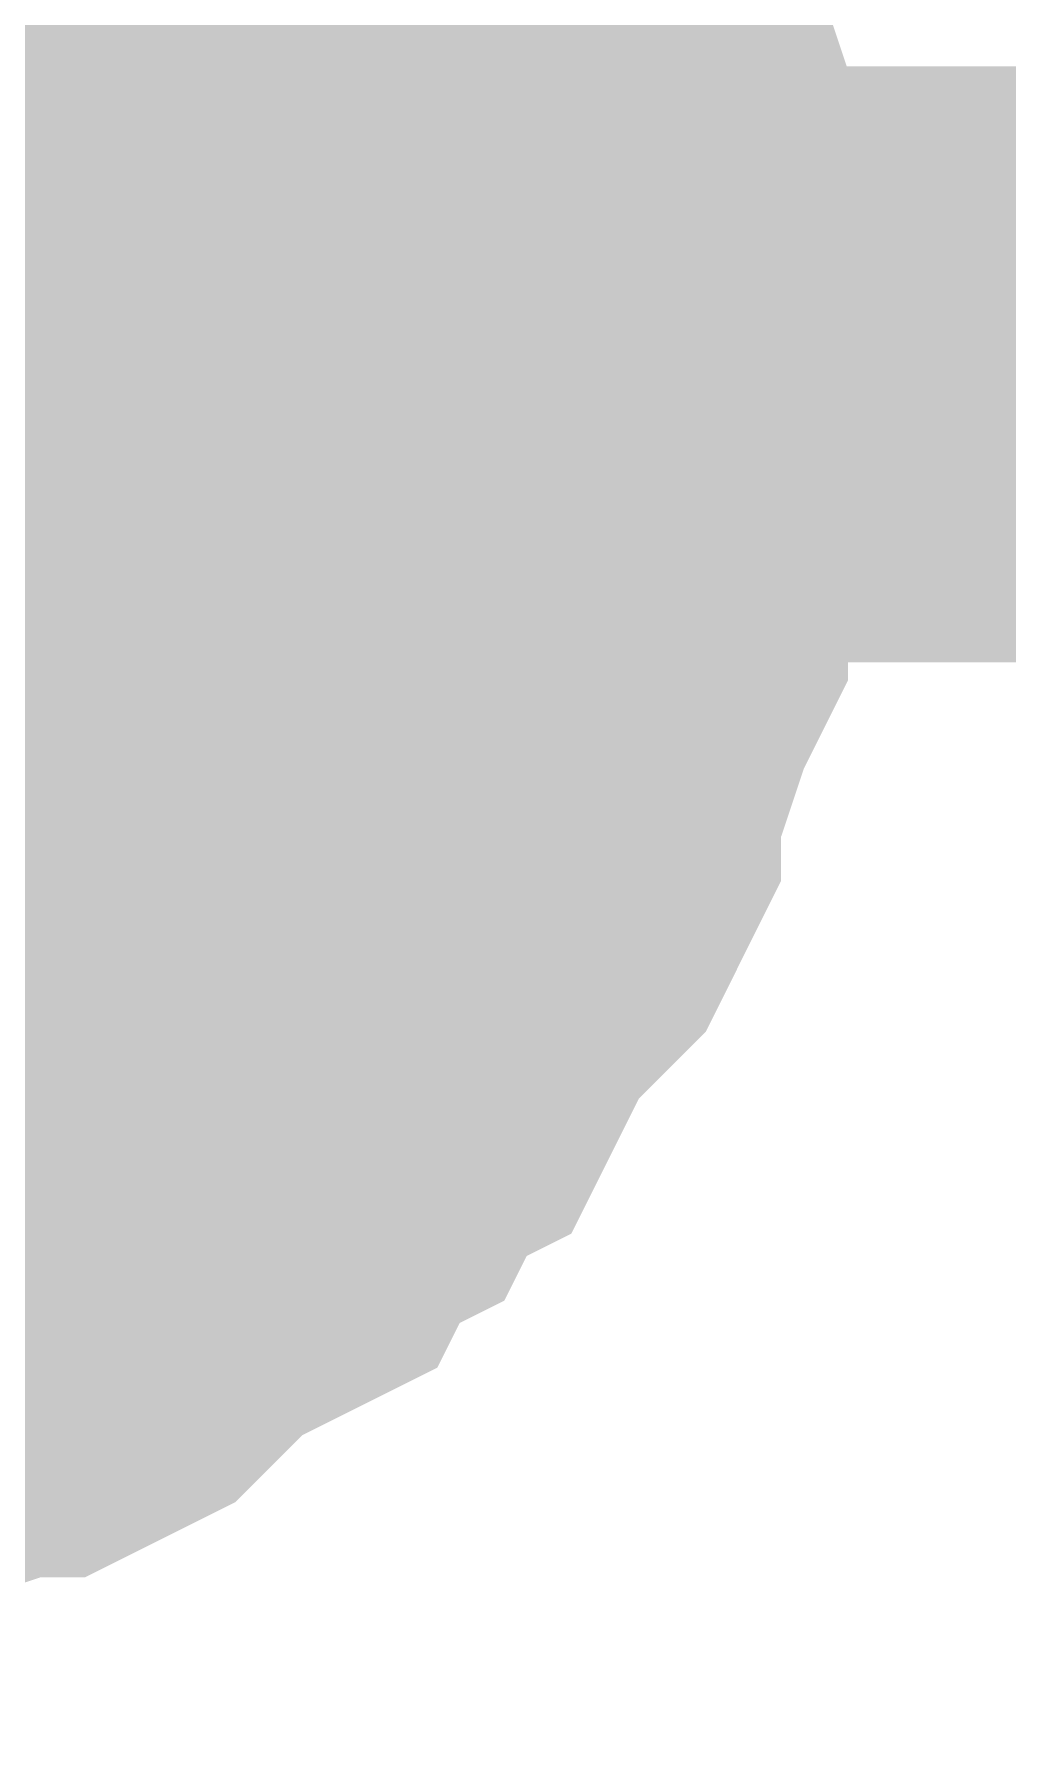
# Model space of a CAD drawing. Header units: inches. Extents: x 0 to 22.3, y 0 to 15.7.
# Drawn here: x 1.10946 to 1.12874, y 9.9724 to 10.00601 of the extents above; entities that cross this region are included whole.
import ezdxf

# ---------------------------------------------------------------- set-up
doc = ezdxf.new("R2010")
doc.units = ezdxf.units.IN
doc.header["$MEASUREMENT"] = 0
doc.layers.add('Sheet', color=255, linetype='Continuous')

msp = doc.modelspace()

# ---------------------------------------------------------------- linework, layer by layer
at = {"layer": 'Sheet'}
msp.add_lwpolyline([(1.09, 10, 0.02, 0.02, 1), (1.11, 10, 0.02, 0.02, 1)], format="xyseb", close=True, dxfattribs=at)
for points in [[(1.115707, 10.012286, 0.0118, 0.0118, 0), (1.116149, 10.011402, 0.0118, 0.0118, 0), (1.116591, 10.01096, 0.0118, 0.0118, 0), (1.117475, 10.010076, 0.0118, 0.0118, 0), (1.117917, 10.009192, 0.0118, 0.0118, 0), (1.118359, 10.008308, 0.0118, 0.0118, 0), (1.118359, 10.007424, 0.0118, 0.0118, 0), (1.118802, 10.00654, 0.0118, 0.0118, 0), (1.119244, 10.005656, 0.0118, 0.0118, 0), (1.119686, 10.00433, 0.0118, 0.0118, 0), (1.119686, 10.003446, 0.0118, 0.0118, 0), (1.119686, 10.002562, 0.0118, 0.0118, 0), (1.120128, 10.001678, 0.0118, 0.0118, 0), (1.120128, 10.000352, 0.0118, 0.0118, 0), (1.120128, 9.999468, 0.0118, 0.0118, 0)], [(1.115707, 10.012286, 0.0118, 0.0118, 0), (1.116149, 10.011402, 0.0118, 0.0118, 0), (1.116591, 10.01096, 0.0118, 0.0118, 0), (1.117475, 10.010076, 0.0118, 0.0118, 0), (1.117917, 10.009192, 0.0118, 0.0118, 0), (1.118359, 10.008308, 0.0118, 0.0118, 0), (1.118359, 10.007424, 0.0118, 0.0118, 0), (1.118802, 10.00654, 0.0118, 0.0118, 0), (1.119244, 10.005656, 0.0118, 0.0118, 0), (1.119686, 10.00433, 0.0118, 0.0118, 0), (1.119686, 10.003446, 0.0118, 0.0118, 0), (1.119686, 10.002562, 0.0118, 0.0118, 0), (1.120128, 10.001678, 0.0118, 0.0118, 0), (1.120128, 10.000352, 0.0118, 0.0118, 0), (1.120128, 9.999468, 0.0118, 0.0118, 0)], [(1.115707, 10.012286, 0.0118, 0.0118, 0), (1.116149, 10.011402, 0.0118, 0.0118, 0), (1.116591, 10.01096, 0.0118, 0.0118, 0), (1.117475, 10.010076, 0.0118, 0.0118, 0), (1.117917, 10.009192, 0.0118, 0.0118, 0), (1.118359, 10.008308, 0.0118, 0.0118, 0), (1.118359, 10.007424, 0.0118, 0.0118, 0), (1.118802, 10.00654, 0.0118, 0.0118, 0), (1.119244, 10.005656, 0.0118, 0.0118, 0), (1.119686, 10.00433, 0.0118, 0.0118, 0), (1.119686, 10.003446, 0.0118, 0.0118, 0), (1.119686, 10.002562, 0.0118, 0.0118, 0), (1.120128, 10.001678, 0.0118, 0.0118, 0), (1.120128, 10.000352, 0.0118, 0.0118, 0), (1.120128, 9.999468, 0.0118, 0.0118, 0)], [(1.115707, 10.012286, 0.0118, 0.0118, 0), (1.116149, 10.011402, 0.0118, 0.0118, 0), (1.116591, 10.01096, 0.0118, 0.0118, 0), (1.117475, 10.010076, 0.0118, 0.0118, 0), (1.117917, 10.009192, 0.0118, 0.0118, 0), (1.118359, 10.008308, 0.0118, 0.0118, 0), (1.118359, 10.007424, 0.0118, 0.0118, 0), (1.118802, 10.00654, 0.0118, 0.0118, 0), (1.119244, 10.005656, 0.0118, 0.0118, 0), (1.119686, 10.00433, 0.0118, 0.0118, 0), (1.119686, 10.003446, 0.0118, 0.0118, 0), (1.119686, 10.002562, 0.0118, 0.0118, 0), (1.120128, 10.001678, 0.0118, 0.0118, 0), (1.120128, 10.000352, 0.0118, 0.0118, 0), (1.120128, 9.999468, 0.0118, 0.0118, 0)], [(1.115707, 10.012286, 0.0118, 0.0118, 0), (1.116149, 10.011402, 0.0118, 0.0118, 0), (1.116591, 10.01096, 0.0118, 0.0118, 0), (1.117475, 10.010076, 0.0118, 0.0118, 0), (1.117917, 10.009192, 0.0118, 0.0118, 0), (1.118359, 10.008308, 0.0118, 0.0118, 0), (1.118359, 10.007424, 0.0118, 0.0118, 0), (1.118802, 10.00654, 0.0118, 0.0118, 0), (1.119244, 10.005656, 0.0118, 0.0118, 0), (1.119686, 10.00433, 0.0118, 0.0118, 0), (1.119686, 10.003446, 0.0118, 0.0118, 0), (1.119686, 10.002562, 0.0118, 0.0118, 0), (1.120128, 10.001678, 0.0118, 0.0118, 0), (1.120128, 10.000352, 0.0118, 0.0118, 0), (1.120128, 9.999468, 0.0118, 0.0118, 0)], [(1.115707, 10.012286, 0.0118, 0.0118, 0), (1.116149, 10.011402, 0.0118, 0.0118, 0), (1.116591, 10.01096, 0.0118, 0.0118, 0), (1.117475, 10.010076, 0.0118, 0.0118, 0), (1.117917, 10.009192, 0.0118, 0.0118, 0), (1.118359, 10.008308, 0.0118, 0.0118, 0), (1.118359, 10.007424, 0.0118, 0.0118, 0), (1.118802, 10.00654, 0.0118, 0.0118, 0), (1.119244, 10.005656, 0.0118, 0.0118, 0), (1.119686, 10.00433, 0.0118, 0.0118, 0), (1.119686, 10.003446, 0.0118, 0.0118, 0), (1.119686, 10.002562, 0.0118, 0.0118, 0), (1.120128, 10.001678, 0.0118, 0.0118, 0), (1.120128, 10.000352, 0.0118, 0.0118, 0), (1.120128, 9.999468, 0.0118, 0.0118, 0)], [(1.115707, 10.012286, 0.0118, 0.0118, 0), (1.116149, 10.011402, 0.0118, 0.0118, 0), (1.116591, 10.01096, 0.0118, 0.0118, 0), (1.117475, 10.010076, 0.0118, 0.0118, 0), (1.117917, 10.009192, 0.0118, 0.0118, 0), (1.118359, 10.008308, 0.0118, 0.0118, 0), (1.118359, 10.007424, 0.0118, 0.0118, 0), (1.118802, 10.00654, 0.0118, 0.0118, 0), (1.119244, 10.005656, 0.0118, 0.0118, 0), (1.119686, 10.00433, 0.0118, 0.0118, 0), (1.119686, 10.003446, 0.0118, 0.0118, 0), (1.119686, 10.002562, 0.0118, 0.0118, 0), (1.120128, 10.001678, 0.0118, 0.0118, 0), (1.120128, 10.000352, 0.0118, 0.0118, 0), (1.120128, 9.999468, 0.0118, 0.0118, 0)], [(1.118359, 10.008308, 0.0039, 0.0039, 0), (1.118359, 10.007424, 0.0039, 0.0039, 0), (1.118802, 10.00654, 0.0039, 0.0039, 0), (1.119244, 10.005656, 0.0039, 0.0039, 0), (1.119686, 10.00433, 0.0039, 0.0039, 0), (1.119686, 10.003446, 0.0039, 0.0039, 0), (1.119686, 10.002562, 0.0039, 0.0039, 0), (1.120128, 10.001678, 0.0039, 0.0039, 0), (1.120128, 10.000352, 0.0039, 0.0039, 0), (1.120128, 9.999468, 0.0039, 0.0039, 0)], [(1.118359, 10.008308, 0.0039, 0.0039, 0), (1.118359, 10.007424, 0.0039, 0.0039, 0), (1.118802, 10.00654, 0.0039, 0.0039, 0), (1.119244, 10.005656, 0.0039, 0.0039, 0), (1.119686, 10.00433, 0.0039, 0.0039, 0), (1.119686, 10.003446, 0.0039, 0.0039, 0), (1.119686, 10.002562, 0.0039, 0.0039, 0), (1.120128, 10.001678, 0.0039, 0.0039, 0), (1.120128, 10.000352, 0.0039, 0.0039, 0), (1.120128, 9.999468, 0.0039, 0.0039, 0)], [(1.118359, 10.008308, 0.0039, 0.0039, 0), (1.118359, 10.007424, 0.0039, 0.0039, 0), (1.118802, 10.00654, 0.0039, 0.0039, 0), (1.119244, 10.005656, 0.0039, 0.0039, 0), (1.119686, 10.00433, 0.0039, 0.0039, 0), (1.119686, 10.003446, 0.0039, 0.0039, 0), (1.119686, 10.002562, 0.0039, 0.0039, 0), (1.120128, 10.001678, 0.0039, 0.0039, 0), (1.120128, 10.000352, 0.0039, 0.0039, 0), (1.120128, 9.999468, 0.0039, 0.0039, 0)], [(1.118359, 10.008308, 0.0039, 0.0039, 0), (1.118359, 10.007424, 0.0039, 0.0039, 0), (1.118802, 10.00654, 0.0039, 0.0039, 0), (1.119244, 10.005656, 0.0039, 0.0039, 0), (1.119686, 10.00433, 0.0039, 0.0039, 0), (1.119686, 10.003446, 0.0039, 0.0039, 0), (1.119686, 10.002562, 0.0039, 0.0039, 0), (1.120128, 10.001678, 0.0039, 0.0039, 0), (1.120128, 10.000352, 0.0039, 0.0039, 0), (1.120128, 9.999468, 0.0039, 0.0039, 0)], [(1.118359, 10.008308, 0.0039, 0.0039, 0), (1.118359, 10.007424, 0.0039, 0.0039, 0), (1.118802, 10.00654, 0.0039, 0.0039, 0), (1.119244, 10.005656, 0.0039, 0.0039, 0), (1.119686, 10.00433, 0.0039, 0.0039, 0), (1.119686, 10.003446, 0.0039, 0.0039, 0), (1.119686, 10.002562, 0.0039, 0.0039, 0), (1.120128, 10.001678, 0.0039, 0.0039, 0), (1.120128, 10.000352, 0.0039, 0.0039, 0), (1.120128, 9.999468, 0.0039, 0.0039, 0)], [(1.118359, 10.008308, 0.0039, 0.0039, 0), (1.118359, 10.007424, 0.0039, 0.0039, 0), (1.118802, 10.00654, 0.0039, 0.0039, 0), (1.119244, 10.005656, 0.0039, 0.0039, 0), (1.119686, 10.00433, 0.0039, 0.0039, 0), (1.119686, 10.003446, 0.0039, 0.0039, 0), (1.119686, 10.002562, 0.0039, 0.0039, 0), (1.120128, 10.001678, 0.0039, 0.0039, 0), (1.120128, 10.000352, 0.0039, 0.0039, 0), (1.120128, 9.999468, 0.0039, 0.0039, 0)], [(1.118359, 10.008308, 0.0039, 0.0039, 0), (1.118359, 10.007424, 0.0039, 0.0039, 0), (1.118802, 10.00654, 0.0039, 0.0039, 0), (1.119244, 10.005656, 0.0039, 0.0039, 0), (1.119686, 10.00433, 0.0039, 0.0039, 0), (1.119686, 10.003446, 0.0039, 0.0039, 0), (1.119686, 10.002562, 0.0039, 0.0039, 0), (1.120128, 10.001678, 0.0039, 0.0039, 0), (1.120128, 10.000352, 0.0039, 0.0039, 0), (1.120128, 9.999468, 0.0039, 0.0039, 0)], [(8.200272, 9.56984, 0.0118, 0.0118, 0), (8.200272, 9.499561, 0.0118, 0.0118, 0), (7.200379, 9.499561, 0.0118, 0.0118, 0), (6.200044, 9.499561, 0.0118, 0.0118, 0), (5.200151, 9.499561, 0.0118, 0.0118, 0), (4.200258, 9.499561, 0.0118, 0.0118, 0), (3.200365, 9.499561, 0.0118, 0.0118, 0), (2.20003, 9.499561, 0.0118, 0.0118, 0), (1.400381, 9.499561, 0.0118, 0.0118, 0), (1.400381, 9.999468, 0.0118, 0.0118, 0), (1.100236, 9.999468, 0.0118, 0.0118, 0)], [(1.120128, 9.999468, 0.0118, 0.0118, 0), (1.120128, 9.998584, 0.0118, 0.0118, 0), (1.120128, 9.997258, 0.0118, 0.0118, 0), (1.119686, 9.996374, 0.0118, 0.0118, 0), (1.119686, 9.99549, 0.0118, 0.0118, 0), (1.119686, 9.994606, 0.0118, 0.0118, 0), (1.119244, 9.993722, 0.0118, 0.0118, 0), (1.118802, 9.992396, 0.0118, 0.0118, 0), (1.118359, 9.991512, 0.0118, 0.0118, 0), (1.118359, 9.990628, 0.0118, 0.0118, 0), (1.117917, 9.989744, 0.0118, 0.0118, 0), (1.117475, 9.989302, 0.0118, 0.0118, 0), (1.116591, 9.988418, 0.0118, 0.0118, 0), (1.116149, 9.987534, 0.0118, 0.0118, 0), (1.115707, 9.98665, 0.0118, 0.0118, 0), (1.114823, 9.986208, 0.0118, 0.0118, 0), (1.114381, 9.985324, 0.0118, 0.0118, 0), (1.113497, 9.984882, 0.0118, 0.0118, 0), (1.113055, 9.983998, 0.0118, 0.0118, 0), (1.112171, 9.983556, 0.0118, 0.0118, 0), (1.111287, 9.983114, 0.0118, 0.0118, 0), (1.110403, 9.98223, 0.0118, 0.0118, 0), (1.109961, 9.981788, 0.0118, 0.0118, 0), (1.109077, 9.981346, 0.0118, 0.0118, 0), (1.108193, 9.981346, 0.0118, 0.0118, 0), (1.107309, 9.980904, 0.0118, 0.0118, 0), (1.105982, 9.980462, 0.0118, 0.0118, 0), (1.105098, 9.98002, 0.0118, 0.0118, 0), (1.104214, 9.98002, 0.0118, 0.0118, 0), (1.10333, 9.98002, 0.0118, 0.0118, 0)], [(1.120128, 9.999468, 0.0118, 0.0118, 0), (1.120128, 9.998584, 0.0118, 0.0118, 0), (1.120128, 9.997258, 0.0118, 0.0118, 0), (1.119686, 9.996374, 0.0118, 0.0118, 0), (1.119686, 9.99549, 0.0118, 0.0118, 0), (1.119686, 9.994606, 0.0118, 0.0118, 0), (1.119244, 9.993722, 0.0118, 0.0118, 0), (1.118802, 9.992396, 0.0118, 0.0118, 0), (1.118359, 9.991512, 0.0118, 0.0118, 0), (1.118359, 9.990628, 0.0118, 0.0118, 0), (1.117917, 9.989744, 0.0118, 0.0118, 0), (1.117475, 9.989302, 0.0118, 0.0118, 0), (1.116591, 9.988418, 0.0118, 0.0118, 0), (1.116149, 9.987534, 0.0118, 0.0118, 0), (1.115707, 9.98665, 0.0118, 0.0118, 0), (1.114823, 9.986208, 0.0118, 0.0118, 0), (1.114381, 9.985324, 0.0118, 0.0118, 0), (1.113497, 9.984882, 0.0118, 0.0118, 0), (1.113055, 9.983998, 0.0118, 0.0118, 0), (1.112171, 9.983556, 0.0118, 0.0118, 0), (1.111287, 9.983114, 0.0118, 0.0118, 0), (1.110403, 9.98223, 0.0118, 0.0118, 0), (1.109961, 9.981788, 0.0118, 0.0118, 0), (1.109077, 9.981346, 0.0118, 0.0118, 0), (1.108193, 9.981346, 0.0118, 0.0118, 0), (1.107309, 9.980904, 0.0118, 0.0118, 0), (1.105982, 9.980462, 0.0118, 0.0118, 0), (1.105098, 9.98002, 0.0118, 0.0118, 0), (1.104214, 9.98002, 0.0118, 0.0118, 0), (1.10333, 9.98002, 0.0118, 0.0118, 0)], [(1.120128, 9.999468, 0.0118, 0.0118, 0), (1.120128, 9.998584, 0.0118, 0.0118, 0), (1.120128, 9.997258, 0.0118, 0.0118, 0), (1.119686, 9.996374, 0.0118, 0.0118, 0), (1.119686, 9.99549, 0.0118, 0.0118, 0), (1.119686, 9.994606, 0.0118, 0.0118, 0), (1.119244, 9.993722, 0.0118, 0.0118, 0), (1.118802, 9.992396, 0.0118, 0.0118, 0), (1.118359, 9.991512, 0.0118, 0.0118, 0), (1.118359, 9.990628, 0.0118, 0.0118, 0), (1.117917, 9.989744, 0.0118, 0.0118, 0), (1.117475, 9.989302, 0.0118, 0.0118, 0), (1.116591, 9.988418, 0.0118, 0.0118, 0), (1.116149, 9.987534, 0.0118, 0.0118, 0), (1.115707, 9.98665, 0.0118, 0.0118, 0), (1.114823, 9.986208, 0.0118, 0.0118, 0), (1.114381, 9.985324, 0.0118, 0.0118, 0), (1.113497, 9.984882, 0.0118, 0.0118, 0), (1.113055, 9.983998, 0.0118, 0.0118, 0), (1.112171, 9.983556, 0.0118, 0.0118, 0), (1.111287, 9.983114, 0.0118, 0.0118, 0), (1.110403, 9.98223, 0.0118, 0.0118, 0), (1.109961, 9.981788, 0.0118, 0.0118, 0), (1.109077, 9.981346, 0.0118, 0.0118, 0), (1.108193, 9.981346, 0.0118, 0.0118, 0), (1.107309, 9.980904, 0.0118, 0.0118, 0), (1.105982, 9.980462, 0.0118, 0.0118, 0), (1.105098, 9.98002, 0.0118, 0.0118, 0), (1.104214, 9.98002, 0.0118, 0.0118, 0), (1.10333, 9.98002, 0.0118, 0.0118, 0)], [(1.120128, 9.999468, 0.0118, 0.0118, 0), (1.120128, 9.998584, 0.0118, 0.0118, 0), (1.120128, 9.997258, 0.0118, 0.0118, 0), (1.119686, 9.996374, 0.0118, 0.0118, 0), (1.119686, 9.99549, 0.0118, 0.0118, 0), (1.119686, 9.994606, 0.0118, 0.0118, 0), (1.119244, 9.993722, 0.0118, 0.0118, 0), (1.118802, 9.992396, 0.0118, 0.0118, 0), (1.118359, 9.991512, 0.0118, 0.0118, 0), (1.118359, 9.990628, 0.0118, 0.0118, 0), (1.117917, 9.989744, 0.0118, 0.0118, 0), (1.117475, 9.989302, 0.0118, 0.0118, 0), (1.116591, 9.988418, 0.0118, 0.0118, 0), (1.116149, 9.987534, 0.0118, 0.0118, 0), (1.115707, 9.98665, 0.0118, 0.0118, 0), (1.114823, 9.986208, 0.0118, 0.0118, 0), (1.114381, 9.985324, 0.0118, 0.0118, 0), (1.113497, 9.984882, 0.0118, 0.0118, 0), (1.113055, 9.983998, 0.0118, 0.0118, 0), (1.112171, 9.983556, 0.0118, 0.0118, 0), (1.111287, 9.983114, 0.0118, 0.0118, 0), (1.110403, 9.98223, 0.0118, 0.0118, 0), (1.109961, 9.981788, 0.0118, 0.0118, 0), (1.109077, 9.981346, 0.0118, 0.0118, 0), (1.108193, 9.981346, 0.0118, 0.0118, 0), (1.107309, 9.980904, 0.0118, 0.0118, 0), (1.105982, 9.980462, 0.0118, 0.0118, 0), (1.105098, 9.98002, 0.0118, 0.0118, 0), (1.104214, 9.98002, 0.0118, 0.0118, 0), (1.10333, 9.98002, 0.0118, 0.0118, 0)], [(1.120128, 9.999468, 0.0118, 0.0118, 0), (1.120128, 9.998584, 0.0118, 0.0118, 0), (1.120128, 9.997258, 0.0118, 0.0118, 0), (1.119686, 9.996374, 0.0118, 0.0118, 0), (1.119686, 9.99549, 0.0118, 0.0118, 0), (1.119686, 9.994606, 0.0118, 0.0118, 0), (1.119244, 9.993722, 0.0118, 0.0118, 0), (1.118802, 9.992396, 0.0118, 0.0118, 0), (1.118359, 9.991512, 0.0118, 0.0118, 0), (1.118359, 9.990628, 0.0118, 0.0118, 0), (1.117917, 9.989744, 0.0118, 0.0118, 0), (1.117475, 9.989302, 0.0118, 0.0118, 0), (1.116591, 9.988418, 0.0118, 0.0118, 0), (1.116149, 9.987534, 0.0118, 0.0118, 0), (1.115707, 9.98665, 0.0118, 0.0118, 0), (1.114823, 9.986208, 0.0118, 0.0118, 0), (1.114381, 9.985324, 0.0118, 0.0118, 0), (1.113497, 9.984882, 0.0118, 0.0118, 0), (1.113055, 9.983998, 0.0118, 0.0118, 0), (1.112171, 9.983556, 0.0118, 0.0118, 0), (1.111287, 9.983114, 0.0118, 0.0118, 0), (1.110403, 9.98223, 0.0118, 0.0118, 0), (1.109961, 9.981788, 0.0118, 0.0118, 0), (1.109077, 9.981346, 0.0118, 0.0118, 0), (1.108193, 9.981346, 0.0118, 0.0118, 0), (1.107309, 9.980904, 0.0118, 0.0118, 0), (1.105982, 9.980462, 0.0118, 0.0118, 0), (1.105098, 9.98002, 0.0118, 0.0118, 0), (1.104214, 9.98002, 0.0118, 0.0118, 0), (1.10333, 9.98002, 0.0118, 0.0118, 0)], [(1.120128, 9.999468, 0.0118, 0.0118, 0), (1.120128, 9.998584, 0.0118, 0.0118, 0), (1.120128, 9.997258, 0.0118, 0.0118, 0), (1.119686, 9.996374, 0.0118, 0.0118, 0), (1.119686, 9.99549, 0.0118, 0.0118, 0), (1.119686, 9.994606, 0.0118, 0.0118, 0), (1.119244, 9.993722, 0.0118, 0.0118, 0), (1.118802, 9.992396, 0.0118, 0.0118, 0), (1.118359, 9.991512, 0.0118, 0.0118, 0), (1.118359, 9.990628, 0.0118, 0.0118, 0), (1.117917, 9.989744, 0.0118, 0.0118, 0), (1.117475, 9.989302, 0.0118, 0.0118, 0), (1.116591, 9.988418, 0.0118, 0.0118, 0), (1.116149, 9.987534, 0.0118, 0.0118, 0), (1.115707, 9.98665, 0.0118, 0.0118, 0), (1.114823, 9.986208, 0.0118, 0.0118, 0), (1.114381, 9.985324, 0.0118, 0.0118, 0), (1.113497, 9.984882, 0.0118, 0.0118, 0), (1.113055, 9.983998, 0.0118, 0.0118, 0), (1.112171, 9.983556, 0.0118, 0.0118, 0), (1.111287, 9.983114, 0.0118, 0.0118, 0), (1.110403, 9.98223, 0.0118, 0.0118, 0), (1.109961, 9.981788, 0.0118, 0.0118, 0), (1.109077, 9.981346, 0.0118, 0.0118, 0), (1.108193, 9.981346, 0.0118, 0.0118, 0), (1.107309, 9.980904, 0.0118, 0.0118, 0), (1.105982, 9.980462, 0.0118, 0.0118, 0), (1.105098, 9.98002, 0.0118, 0.0118, 0), (1.104214, 9.98002, 0.0118, 0.0118, 0), (1.10333, 9.98002, 0.0118, 0.0118, 0)], [(1.120128, 9.999468, 0.0118, 0.0118, 0), (1.120128, 9.998584, 0.0118, 0.0118, 0), (1.120128, 9.997258, 0.0118, 0.0118, 0), (1.119686, 9.996374, 0.0118, 0.0118, 0), (1.119686, 9.99549, 0.0118, 0.0118, 0), (1.119686, 9.994606, 0.0118, 0.0118, 0), (1.119244, 9.993722, 0.0118, 0.0118, 0), (1.118802, 9.992396, 0.0118, 0.0118, 0), (1.118359, 9.991512, 0.0118, 0.0118, 0), (1.118359, 9.990628, 0.0118, 0.0118, 0), (1.117917, 9.989744, 0.0118, 0.0118, 0), (1.117475, 9.989302, 0.0118, 0.0118, 0), (1.116591, 9.988418, 0.0118, 0.0118, 0), (1.116149, 9.987534, 0.0118, 0.0118, 0), (1.115707, 9.98665, 0.0118, 0.0118, 0), (1.114823, 9.986208, 0.0118, 0.0118, 0), (1.114381, 9.985324, 0.0118, 0.0118, 0), (1.113497, 9.984882, 0.0118, 0.0118, 0), (1.113055, 9.983998, 0.0118, 0.0118, 0), (1.112171, 9.983556, 0.0118, 0.0118, 0), (1.111287, 9.983114, 0.0118, 0.0118, 0), (1.110403, 9.98223, 0.0118, 0.0118, 0), (1.109961, 9.981788, 0.0118, 0.0118, 0), (1.109077, 9.981346, 0.0118, 0.0118, 0), (1.108193, 9.981346, 0.0118, 0.0118, 0), (1.107309, 9.980904, 0.0118, 0.0118, 0), (1.105982, 9.980462, 0.0118, 0.0118, 0), (1.105098, 9.98002, 0.0118, 0.0118, 0), (1.104214, 9.98002, 0.0118, 0.0118, 0), (1.10333, 9.98002, 0.0118, 0.0118, 0)], [(1.120128, 9.999468, 0.0118, 0.0118, 0), (1.120128, 9.999468, 0.0118, 0.0118, 0), (1.120128, 9.999468, 0.0118, 0.0118, 0), (1.120128, 9.999468, 0.0118, 0.0118, 0), (1.120128, 9.999468, 0.0118, 0.0118, 0), (1.120128, 9.999468, 0.0118, 0.0118, 0), (1.120128, 9.999468, 0.0118, 0.0118, 0), (1.120128, 9.999468, 0.0118, 0.0118, 0), (1.120128, 9.999468, 0.0118, 0.0118, 0), (1.120128, 9.999468, 0.0118, 0.0118, 0), (1.120128, 9.999468, 0.0118, 0.0118, 0), (1.120128, 9.999468, 0.0118, 0.0118, 0), (1.120128, 9.999468, 0.0118, 0.0118, 0), (1.120128, 9.999468, 0.0118, 0.0118, 0), (1.120128, 9.999468, 0.0118, 0.0118, 0), (1.120128, 9.999468, 0.0118, 0.0118, 0), (1.120128, 9.999468, 0.0118, 0.0118, 0), (1.120128, 9.999468, 0.0118, 0.0118, 0), (1.120128, 9.999468, 0.0118, 0.0118, 0), (1.120128, 9.999468, 0.0118, 0.0118, 0), (1.120128, 9.999468, 0.0118, 0.0118, 0), (1.120128, 9.999468, 0.0118, 0.0118, 0), (1.120128, 9.999468, 0.0118, 0.0118, 0), (1.120128, 9.999468, 0.0118, 0.0118, 0), (1.120128, 9.999468, 0.0118, 0.0118, 0), (1.120128, 9.999468, 0.0118, 0.0118, 0), (1.120128, 9.999468, 0.0118, 0.0118, 0), (1.120128, 9.999468, 0.0118, 0.0118, 0), (1.120128, 9.999468, 0.0118, 0.0118, 0), (1.120128, 9.999468, 0.0118, 0.0118, 0), (1.120128, 9.999468, 0.0118, 0.0118, 0), (1.120128, 9.999468, 0.0118, 0.0118, 0), (1.120128, 9.999468, 0.0118, 0.0118, 0)], [(1.120128, 9.999468, 0.0118, 0.0118, 0), (1.120128, 9.999468, 0.0118, 0.0118, 0)], [(1.120128, 9.999468, 0.0118, 0.0118, 0), (1.120128, 9.999468, 0.0118, 0.0118, 0), (1.120128, 9.999468, 0.0118, 0.0118, 0), (1.120128, 9.999468, 0.0118, 0.0118, 0), (1.120128, 9.999468, 0.0118, 0.0118, 0), (1.120128, 9.999468, 0.0118, 0.0118, 0), (1.120128, 9.999468, 0.0118, 0.0118, 0), (1.120128, 9.999468, 0.0118, 0.0118, 0), (1.120128, 9.999468, 0.0118, 0.0118, 0), (1.120128, 9.999468, 0.0118, 0.0118, 0), (1.120128, 9.999468, 0.0118, 0.0118, 0), (1.120128, 9.999468, 0.0118, 0.0118, 0), (1.120128, 9.999468, 0.0118, 0.0118, 0), (1.120128, 9.999468, 0.0118, 0.0118, 0), (1.120128, 9.999468, 0.0118, 0.0118, 0), (1.120128, 9.999468, 0.0118, 0.0118, 0), (1.120128, 9.999468, 0.0118, 0.0118, 0), (1.120128, 9.999468, 0.0118, 0.0118, 0), (1.120128, 9.999468, 0.0118, 0.0118, 0), (1.120128, 9.999468, 0.0118, 0.0118, 0), (1.120128, 9.999468, 0.0118, 0.0118, 0), (1.120128, 9.999468, 0.0118, 0.0118, 0), (1.120128, 9.999468, 0.0118, 0.0118, 0), (1.120128, 9.999468, 0.0118, 0.0118, 0), (1.120128, 9.999468, 0.0118, 0.0118, 0), (1.120128, 9.999468, 0.0118, 0.0118, 0), (1.120128, 9.999468, 0.0118, 0.0118, 0), (1.120128, 9.999468, 0.0118, 0.0118, 0), (1.120128, 9.999468, 0.0118, 0.0118, 0), (1.120128, 9.999468, 0.0118, 0.0118, 0), (1.120128, 9.999468, 0.0118, 0.0118, 0), (1.120128, 9.999468, 0.0118, 0.0118, 0), (1.120128, 9.999468, 0.0118, 0.0118, 0)], [(1.120128, 9.999468, 0.0118, 0.0118, 0), (1.120128, 9.999468, 0.0118, 0.0118, 0)], [(1.120128, 9.999468, 0.0118, 0.0118, 0), (1.120128, 9.999468, 0.0118, 0.0118, 0), (1.120128, 9.999468, 0.0118, 0.0118, 0), (1.120128, 9.999468, 0.0118, 0.0118, 0), (1.120128, 9.999468, 0.0118, 0.0118, 0), (1.120128, 9.999468, 0.0118, 0.0118, 0), (1.120128, 9.999468, 0.0118, 0.0118, 0), (1.120128, 9.999468, 0.0118, 0.0118, 0), (1.120128, 9.999468, 0.0118, 0.0118, 0), (1.120128, 9.999468, 0.0118, 0.0118, 0), (1.120128, 9.999468, 0.0118, 0.0118, 0), (1.120128, 9.999468, 0.0118, 0.0118, 0), (1.120128, 9.999468, 0.0118, 0.0118, 0), (1.120128, 9.999468, 0.0118, 0.0118, 0), (1.120128, 9.999468, 0.0118, 0.0118, 0), (1.120128, 9.999468, 0.0118, 0.0118, 0), (1.120128, 9.999468, 0.0118, 0.0118, 0), (1.120128, 9.999468, 0.0118, 0.0118, 0), (1.120128, 9.999468, 0.0118, 0.0118, 0), (1.120128, 9.999468, 0.0118, 0.0118, 0), (1.120128, 9.999468, 0.0118, 0.0118, 0), (1.120128, 9.999468, 0.0118, 0.0118, 0), (1.120128, 9.999468, 0.0118, 0.0118, 0), (1.120128, 9.999468, 0.0118, 0.0118, 0), (1.120128, 9.999468, 0.0118, 0.0118, 0), (1.120128, 9.999468, 0.0118, 0.0118, 0), (1.120128, 9.999468, 0.0118, 0.0118, 0), (1.120128, 9.999468, 0.0118, 0.0118, 0), (1.120128, 9.999468, 0.0118, 0.0118, 0), (1.120128, 9.999468, 0.0118, 0.0118, 0), (1.120128, 9.999468, 0.0118, 0.0118, 0), (1.120128, 9.999468, 0.0118, 0.0118, 0), (1.120128, 9.999468, 0.0118, 0.0118, 0)], [(1.120128, 9.999468, 0.0118, 0.0118, 0), (1.120128, 9.999468, 0.0118, 0.0118, 0)], [(1.120128, 9.999468, 0.0118, 0.0118, 0), (1.120128, 9.999468, 0.0118, 0.0118, 0), (1.120128, 9.999468, 0.0118, 0.0118, 0), (1.120128, 9.999468, 0.0118, 0.0118, 0), (1.120128, 9.999468, 0.0118, 0.0118, 0), (1.120128, 9.999468, 0.0118, 0.0118, 0), (1.120128, 9.999468, 0.0118, 0.0118, 0), (1.120128, 9.999468, 0.0118, 0.0118, 0), (1.120128, 9.999468, 0.0118, 0.0118, 0), (1.120128, 9.999468, 0.0118, 0.0118, 0), (1.120128, 9.999468, 0.0118, 0.0118, 0), (1.120128, 9.999468, 0.0118, 0.0118, 0), (1.120128, 9.999468, 0.0118, 0.0118, 0), (1.120128, 9.999468, 0.0118, 0.0118, 0), (1.120128, 9.999468, 0.0118, 0.0118, 0), (1.120128, 9.999468, 0.0118, 0.0118, 0), (1.120128, 9.999468, 0.0118, 0.0118, 0), (1.120128, 9.999468, 0.0118, 0.0118, 0), (1.120128, 9.999468, 0.0118, 0.0118, 0), (1.120128, 9.999468, 0.0118, 0.0118, 0), (1.120128, 9.999468, 0.0118, 0.0118, 0), (1.120128, 9.999468, 0.0118, 0.0118, 0), (1.120128, 9.999468, 0.0118, 0.0118, 0), (1.120128, 9.999468, 0.0118, 0.0118, 0), (1.120128, 9.999468, 0.0118, 0.0118, 0), (1.120128, 9.999468, 0.0118, 0.0118, 0), (1.120128, 9.999468, 0.0118, 0.0118, 0), (1.120128, 9.999468, 0.0118, 0.0118, 0), (1.120128, 9.999468, 0.0118, 0.0118, 0), (1.120128, 9.999468, 0.0118, 0.0118, 0), (1.120128, 9.999468, 0.0118, 0.0118, 0), (1.120128, 9.999468, 0.0118, 0.0118, 0), (1.120128, 9.999468, 0.0118, 0.0118, 0)], [(1.120128, 9.999468, 0.0118, 0.0118, 0), (1.120128, 9.999468, 0.0118, 0.0118, 0)], [(1.120128, 9.999468, 0.0118, 0.0118, 0), (1.120128, 9.999468, 0.0118, 0.0118, 0), (1.120128, 9.999468, 0.0118, 0.0118, 0), (1.120128, 9.999468, 0.0118, 0.0118, 0), (1.120128, 9.999468, 0.0118, 0.0118, 0), (1.120128, 9.999468, 0.0118, 0.0118, 0), (1.120128, 9.999468, 0.0118, 0.0118, 0), (1.120128, 9.999468, 0.0118, 0.0118, 0), (1.120128, 9.999468, 0.0118, 0.0118, 0), (1.120128, 9.999468, 0.0118, 0.0118, 0), (1.120128, 9.999468, 0.0118, 0.0118, 0), (1.120128, 9.999468, 0.0118, 0.0118, 0), (1.120128, 9.999468, 0.0118, 0.0118, 0), (1.120128, 9.999468, 0.0118, 0.0118, 0), (1.120128, 9.999468, 0.0118, 0.0118, 0), (1.120128, 9.999468, 0.0118, 0.0118, 0), (1.120128, 9.999468, 0.0118, 0.0118, 0), (1.120128, 9.999468, 0.0118, 0.0118, 0), (1.120128, 9.999468, 0.0118, 0.0118, 0), (1.120128, 9.999468, 0.0118, 0.0118, 0), (1.120128, 9.999468, 0.0118, 0.0118, 0), (1.120128, 9.999468, 0.0118, 0.0118, 0), (1.120128, 9.999468, 0.0118, 0.0118, 0), (1.120128, 9.999468, 0.0118, 0.0118, 0), (1.120128, 9.999468, 0.0118, 0.0118, 0), (1.120128, 9.999468, 0.0118, 0.0118, 0), (1.120128, 9.999468, 0.0118, 0.0118, 0), (1.120128, 9.999468, 0.0118, 0.0118, 0), (1.120128, 9.999468, 0.0118, 0.0118, 0), (1.120128, 9.999468, 0.0118, 0.0118, 0), (1.120128, 9.999468, 0.0118, 0.0118, 0), (1.120128, 9.999468, 0.0118, 0.0118, 0), (1.120128, 9.999468, 0.0118, 0.0118, 0)], [(1.120128, 9.999468, 0.0118, 0.0118, 0), (1.120128, 9.999468, 0.0118, 0.0118, 0)], [(1.120128, 9.999468, 0.0118, 0.0118, 0), (1.120128, 9.999468, 0.0118, 0.0118, 0), (1.120128, 9.999468, 0.0118, 0.0118, 0), (1.120128, 9.999468, 0.0118, 0.0118, 0), (1.120128, 9.999468, 0.0118, 0.0118, 0), (1.120128, 9.999468, 0.0118, 0.0118, 0), (1.120128, 9.999468, 0.0118, 0.0118, 0), (1.120128, 9.999468, 0.0118, 0.0118, 0), (1.120128, 9.999468, 0.0118, 0.0118, 0), (1.120128, 9.999468, 0.0118, 0.0118, 0), (1.120128, 9.999468, 0.0118, 0.0118, 0), (1.120128, 9.999468, 0.0118, 0.0118, 0), (1.120128, 9.999468, 0.0118, 0.0118, 0), (1.120128, 9.999468, 0.0118, 0.0118, 0), (1.120128, 9.999468, 0.0118, 0.0118, 0), (1.120128, 9.999468, 0.0118, 0.0118, 0), (1.120128, 9.999468, 0.0118, 0.0118, 0), (1.120128, 9.999468, 0.0118, 0.0118, 0), (1.120128, 9.999468, 0.0118, 0.0118, 0), (1.120128, 9.999468, 0.0118, 0.0118, 0), (1.120128, 9.999468, 0.0118, 0.0118, 0), (1.120128, 9.999468, 0.0118, 0.0118, 0), (1.120128, 9.999468, 0.0118, 0.0118, 0), (1.120128, 9.999468, 0.0118, 0.0118, 0), (1.120128, 9.999468, 0.0118, 0.0118, 0), (1.120128, 9.999468, 0.0118, 0.0118, 0), (1.120128, 9.999468, 0.0118, 0.0118, 0), (1.120128, 9.999468, 0.0118, 0.0118, 0), (1.120128, 9.999468, 0.0118, 0.0118, 0), (1.120128, 9.999468, 0.0118, 0.0118, 0), (1.120128, 9.999468, 0.0118, 0.0118, 0), (1.120128, 9.999468, 0.0118, 0.0118, 0), (1.120128, 9.999468, 0.0118, 0.0118, 0)], [(1.120128, 9.999468, 0.0118, 0.0118, 0), (1.120128, 9.999468, 0.0118, 0.0118, 0)], [(1.120128, 9.999468, 0.0118, 0.0118, 0), (1.120128, 9.999468, 0.0118, 0.0118, 0), (1.120128, 9.999468, 0.0118, 0.0118, 0), (1.120128, 9.999468, 0.0118, 0.0118, 0), (1.120128, 9.999468, 0.0118, 0.0118, 0), (1.120128, 9.999468, 0.0118, 0.0118, 0), (1.120128, 9.999468, 0.0118, 0.0118, 0), (1.120128, 9.999468, 0.0118, 0.0118, 0), (1.120128, 9.999468, 0.0118, 0.0118, 0), (1.120128, 9.999468, 0.0118, 0.0118, 0), (1.120128, 9.999468, 0.0118, 0.0118, 0), (1.120128, 9.999468, 0.0118, 0.0118, 0), (1.120128, 9.999468, 0.0118, 0.0118, 0), (1.120128, 9.999468, 0.0118, 0.0118, 0), (1.120128, 9.999468, 0.0118, 0.0118, 0), (1.120128, 9.999468, 0.0118, 0.0118, 0), (1.120128, 9.999468, 0.0118, 0.0118, 0), (1.120128, 9.999468, 0.0118, 0.0118, 0), (1.120128, 9.999468, 0.0118, 0.0118, 0), (1.120128, 9.999468, 0.0118, 0.0118, 0), (1.120128, 9.999468, 0.0118, 0.0118, 0), (1.120128, 9.999468, 0.0118, 0.0118, 0), (1.120128, 9.999468, 0.0118, 0.0118, 0), (1.120128, 9.999468, 0.0118, 0.0118, 0), (1.120128, 9.999468, 0.0118, 0.0118, 0), (1.120128, 9.999468, 0.0118, 0.0118, 0), (1.120128, 9.999468, 0.0118, 0.0118, 0), (1.120128, 9.999468, 0.0118, 0.0118, 0), (1.120128, 9.999468, 0.0118, 0.0118, 0), (1.120128, 9.999468, 0.0118, 0.0118, 0), (1.120128, 9.999468, 0.0118, 0.0118, 0), (1.120128, 9.999468, 0.0118, 0.0118, 0), (1.120128, 9.999468, 0.0118, 0.0118, 0)], [(1.120128, 9.999468, 0.0118, 0.0118, 0), (1.120128, 9.999468, 0.0118, 0.0118, 0)], [(1.120128, 9.999468, 0.0039, 0.0039, 0), (1.120128, 9.998584, 0.0039, 0.0039, 0), (1.120128, 9.997258, 0.0039, 0.0039, 0), (1.119686, 9.996374, 0.0039, 0.0039, 0), (1.119686, 9.99549, 0.0039, 0.0039, 0), (1.119686, 9.994606, 0.0039, 0.0039, 0), (1.119244, 9.993722, 0.0039, 0.0039, 0), (1.118802, 9.992396, 0.0039, 0.0039, 0), (1.118359, 9.991512, 0.0039, 0.0039, 0), (1.118359, 9.990628, 0.0039, 0.0039, 0), (1.117917, 9.989744, 0.0039, 0.0039, 0), (1.117475, 9.989302, 0.0039, 0.0039, 0), (1.116591, 9.988418, 0.0039, 0.0039, 0), (1.116149, 9.987534, 0.0039, 0.0039, 0), (1.115707, 9.98665, 0.0039, 0.0039, 0), (1.114823, 9.986208, 0.0039, 0.0039, 0), (1.114381, 9.985324, 0.0039, 0.0039, 0), (1.113497, 9.984882, 0.0039, 0.0039, 0), (1.113055, 9.983998, 0.0039, 0.0039, 0), (1.112171, 9.983556, 0.0039, 0.0039, 0), (1.111287, 9.983114, 0.0039, 0.0039, 0), (1.110403, 9.98223, 0.0039, 0.0039, 0), (1.109961, 9.981788, 0.0039, 0.0039, 0), (1.109077, 9.981346, 0.0039, 0.0039, 0), (1.108193, 9.981346, 0.0039, 0.0039, 0), (1.107309, 9.980904, 0.0039, 0.0039, 0)], [(1.120128, 9.999468, 0.0039, 0.0039, 0), (1.120128, 9.998584, 0.0039, 0.0039, 0), (1.120128, 9.997258, 0.0039, 0.0039, 0), (1.119686, 9.996374, 0.0039, 0.0039, 0), (1.119686, 9.99549, 0.0039, 0.0039, 0), (1.119686, 9.994606, 0.0039, 0.0039, 0), (1.119244, 9.993722, 0.0039, 0.0039, 0), (1.118802, 9.992396, 0.0039, 0.0039, 0), (1.118359, 9.991512, 0.0039, 0.0039, 0), (1.118359, 9.990628, 0.0039, 0.0039, 0), (1.117917, 9.989744, 0.0039, 0.0039, 0), (1.117475, 9.989302, 0.0039, 0.0039, 0), (1.116591, 9.988418, 0.0039, 0.0039, 0), (1.116149, 9.987534, 0.0039, 0.0039, 0), (1.115707, 9.98665, 0.0039, 0.0039, 0), (1.114823, 9.986208, 0.0039, 0.0039, 0), (1.114381, 9.985324, 0.0039, 0.0039, 0), (1.113497, 9.984882, 0.0039, 0.0039, 0), (1.113055, 9.983998, 0.0039, 0.0039, 0), (1.112171, 9.983556, 0.0039, 0.0039, 0), (1.111287, 9.983114, 0.0039, 0.0039, 0), (1.110403, 9.98223, 0.0039, 0.0039, 0), (1.109961, 9.981788, 0.0039, 0.0039, 0), (1.109077, 9.981346, 0.0039, 0.0039, 0), (1.108193, 9.981346, 0.0039, 0.0039, 0), (1.107309, 9.980904, 0.0039, 0.0039, 0)], [(1.120128, 9.999468, 0.0039, 0.0039, 0), (1.120128, 9.998584, 0.0039, 0.0039, 0), (1.120128, 9.997258, 0.0039, 0.0039, 0), (1.119686, 9.996374, 0.0039, 0.0039, 0), (1.119686, 9.99549, 0.0039, 0.0039, 0), (1.119686, 9.994606, 0.0039, 0.0039, 0), (1.119244, 9.993722, 0.0039, 0.0039, 0), (1.118802, 9.992396, 0.0039, 0.0039, 0), (1.118359, 9.991512, 0.0039, 0.0039, 0), (1.118359, 9.990628, 0.0039, 0.0039, 0), (1.117917, 9.989744, 0.0039, 0.0039, 0), (1.117475, 9.989302, 0.0039, 0.0039, 0), (1.116591, 9.988418, 0.0039, 0.0039, 0), (1.116149, 9.987534, 0.0039, 0.0039, 0), (1.115707, 9.98665, 0.0039, 0.0039, 0), (1.114823, 9.986208, 0.0039, 0.0039, 0), (1.114381, 9.985324, 0.0039, 0.0039, 0), (1.113497, 9.984882, 0.0039, 0.0039, 0), (1.113055, 9.983998, 0.0039, 0.0039, 0), (1.112171, 9.983556, 0.0039, 0.0039, 0), (1.111287, 9.983114, 0.0039, 0.0039, 0), (1.110403, 9.98223, 0.0039, 0.0039, 0), (1.109961, 9.981788, 0.0039, 0.0039, 0), (1.109077, 9.981346, 0.0039, 0.0039, 0), (1.108193, 9.981346, 0.0039, 0.0039, 0), (1.107309, 9.980904, 0.0039, 0.0039, 0)], [(1.120128, 9.999468, 0.0039, 0.0039, 0), (1.120128, 9.998584, 0.0039, 0.0039, 0), (1.120128, 9.997258, 0.0039, 0.0039, 0), (1.119686, 9.996374, 0.0039, 0.0039, 0), (1.119686, 9.99549, 0.0039, 0.0039, 0), (1.119686, 9.994606, 0.0039, 0.0039, 0), (1.119244, 9.993722, 0.0039, 0.0039, 0), (1.118802, 9.992396, 0.0039, 0.0039, 0), (1.118359, 9.991512, 0.0039, 0.0039, 0), (1.118359, 9.990628, 0.0039, 0.0039, 0), (1.117917, 9.989744, 0.0039, 0.0039, 0), (1.117475, 9.989302, 0.0039, 0.0039, 0), (1.116591, 9.988418, 0.0039, 0.0039, 0), (1.116149, 9.987534, 0.0039, 0.0039, 0), (1.115707, 9.98665, 0.0039, 0.0039, 0), (1.114823, 9.986208, 0.0039, 0.0039, 0), (1.114381, 9.985324, 0.0039, 0.0039, 0), (1.113497, 9.984882, 0.0039, 0.0039, 0), (1.113055, 9.983998, 0.0039, 0.0039, 0), (1.112171, 9.983556, 0.0039, 0.0039, 0), (1.111287, 9.983114, 0.0039, 0.0039, 0), (1.110403, 9.98223, 0.0039, 0.0039, 0), (1.109961, 9.981788, 0.0039, 0.0039, 0), (1.109077, 9.981346, 0.0039, 0.0039, 0), (1.108193, 9.981346, 0.0039, 0.0039, 0), (1.107309, 9.980904, 0.0039, 0.0039, 0)], [(1.120128, 9.999468, 0.0039, 0.0039, 0), (1.120128, 9.998584, 0.0039, 0.0039, 0), (1.120128, 9.997258, 0.0039, 0.0039, 0), (1.119686, 9.996374, 0.0039, 0.0039, 0), (1.119686, 9.99549, 0.0039, 0.0039, 0), (1.119686, 9.994606, 0.0039, 0.0039, 0), (1.119244, 9.993722, 0.0039, 0.0039, 0), (1.118802, 9.992396, 0.0039, 0.0039, 0), (1.118359, 9.991512, 0.0039, 0.0039, 0), (1.118359, 9.990628, 0.0039, 0.0039, 0), (1.117917, 9.989744, 0.0039, 0.0039, 0), (1.117475, 9.989302, 0.0039, 0.0039, 0), (1.116591, 9.988418, 0.0039, 0.0039, 0), (1.116149, 9.987534, 0.0039, 0.0039, 0), (1.115707, 9.98665, 0.0039, 0.0039, 0), (1.114823, 9.986208, 0.0039, 0.0039, 0), (1.114381, 9.985324, 0.0039, 0.0039, 0), (1.113497, 9.984882, 0.0039, 0.0039, 0), (1.113055, 9.983998, 0.0039, 0.0039, 0), (1.112171, 9.983556, 0.0039, 0.0039, 0), (1.111287, 9.983114, 0.0039, 0.0039, 0), (1.110403, 9.98223, 0.0039, 0.0039, 0), (1.109961, 9.981788, 0.0039, 0.0039, 0), (1.109077, 9.981346, 0.0039, 0.0039, 0), (1.108193, 9.981346, 0.0039, 0.0039, 0), (1.107309, 9.980904, 0.0039, 0.0039, 0)], [(1.120128, 9.999468, 0.0039, 0.0039, 0), (1.120128, 9.998584, 0.0039, 0.0039, 0), (1.120128, 9.997258, 0.0039, 0.0039, 0), (1.119686, 9.996374, 0.0039, 0.0039, 0), (1.119686, 9.99549, 0.0039, 0.0039, 0), (1.119686, 9.994606, 0.0039, 0.0039, 0), (1.119244, 9.993722, 0.0039, 0.0039, 0), (1.118802, 9.992396, 0.0039, 0.0039, 0), (1.118359, 9.991512, 0.0039, 0.0039, 0), (1.118359, 9.990628, 0.0039, 0.0039, 0), (1.117917, 9.989744, 0.0039, 0.0039, 0), (1.117475, 9.989302, 0.0039, 0.0039, 0), (1.116591, 9.988418, 0.0039, 0.0039, 0), (1.116149, 9.987534, 0.0039, 0.0039, 0), (1.115707, 9.98665, 0.0039, 0.0039, 0), (1.114823, 9.986208, 0.0039, 0.0039, 0), (1.114381, 9.985324, 0.0039, 0.0039, 0), (1.113497, 9.984882, 0.0039, 0.0039, 0), (1.113055, 9.983998, 0.0039, 0.0039, 0), (1.112171, 9.983556, 0.0039, 0.0039, 0), (1.111287, 9.983114, 0.0039, 0.0039, 0), (1.110403, 9.98223, 0.0039, 0.0039, 0), (1.109961, 9.981788, 0.0039, 0.0039, 0), (1.109077, 9.981346, 0.0039, 0.0039, 0), (1.108193, 9.981346, 0.0039, 0.0039, 0), (1.107309, 9.980904, 0.0039, 0.0039, 0)], [(1.120128, 9.999468, 0.0039, 0.0039, 0), (1.120128, 9.998584, 0.0039, 0.0039, 0), (1.120128, 9.997258, 0.0039, 0.0039, 0), (1.119686, 9.996374, 0.0039, 0.0039, 0), (1.119686, 9.99549, 0.0039, 0.0039, 0), (1.119686, 9.994606, 0.0039, 0.0039, 0), (1.119244, 9.993722, 0.0039, 0.0039, 0), (1.118802, 9.992396, 0.0039, 0.0039, 0), (1.118359, 9.991512, 0.0039, 0.0039, 0), (1.118359, 9.990628, 0.0039, 0.0039, 0), (1.117917, 9.989744, 0.0039, 0.0039, 0), (1.117475, 9.989302, 0.0039, 0.0039, 0), (1.116591, 9.988418, 0.0039, 0.0039, 0), (1.116149, 9.987534, 0.0039, 0.0039, 0), (1.115707, 9.98665, 0.0039, 0.0039, 0), (1.114823, 9.986208, 0.0039, 0.0039, 0), (1.114381, 9.985324, 0.0039, 0.0039, 0), (1.113497, 9.984882, 0.0039, 0.0039, 0), (1.113055, 9.983998, 0.0039, 0.0039, 0), (1.112171, 9.983556, 0.0039, 0.0039, 0), (1.111287, 9.983114, 0.0039, 0.0039, 0), (1.110403, 9.98223, 0.0039, 0.0039, 0), (1.109961, 9.981788, 0.0039, 0.0039, 0), (1.109077, 9.981346, 0.0039, 0.0039, 0), (1.108193, 9.981346, 0.0039, 0.0039, 0), (1.107309, 9.980904, 0.0039, 0.0039, 0)], [(1.120128, 9.999468, 0.0039, 0.0039, 0), (1.120128, 9.999468, 0.0039, 0.0039, 0), (1.120128, 9.999468, 0.0039, 0.0039, 0), (1.120128, 9.999468, 0.0039, 0.0039, 0), (1.120128, 9.999468, 0.0039, 0.0039, 0), (1.120128, 9.999468, 0.0039, 0.0039, 0), (1.120128, 9.999468, 0.0039, 0.0039, 0), (1.120128, 9.999468, 0.0039, 0.0039, 0), (1.120128, 9.999468, 0.0039, 0.0039, 0), (1.120128, 9.999468, 0.0039, 0.0039, 0), (1.120128, 9.999468, 0.0039, 0.0039, 0), (1.120128, 9.999468, 0.0039, 0.0039, 0), (1.120128, 9.999468, 0.0039, 0.0039, 0), (1.120128, 9.999468, 0.0039, 0.0039, 0), (1.120128, 9.999468, 0.0039, 0.0039, 0), (1.120128, 9.999468, 0.0039, 0.0039, 0), (1.120128, 9.999468, 0.0039, 0.0039, 0), (1.120128, 9.999468, 0.0039, 0.0039, 0), (1.120128, 9.999468, 0.0039, 0.0039, 0), (1.120128, 9.999468, 0.0039, 0.0039, 0), (1.120128, 9.999468, 0.0039, 0.0039, 0), (1.120128, 9.999468, 0.0039, 0.0039, 0), (1.120128, 9.999468, 0.0039, 0.0039, 0), (1.120128, 9.999468, 0.0039, 0.0039, 0), (1.120128, 9.999468, 0.0039, 0.0039, 0), (1.120128, 9.999468, 0.0039, 0.0039, 0), (1.120128, 9.999468, 0.0039, 0.0039, 0), (1.120128, 9.999468, 0.0039, 0.0039, 0), (1.120128, 9.999468, 0.0039, 0.0039, 0), (1.120128, 9.999468, 0.0039, 0.0039, 0), (1.120128, 9.999468, 0.0039, 0.0039, 0), (1.120128, 9.999468, 0.0039, 0.0039, 0), (1.120128, 9.999468, 0.0039, 0.0039, 0)], [(1.120128, 9.999468, 0.0039, 0.0039, 0), (1.120128, 9.999468, 0.0039, 0.0039, 0)], [(1.120128, 9.999468, 0.0039, 0.0039, 0), (1.120128, 9.999468, 0.0039, 0.0039, 0), (1.120128, 9.999468, 0.0039, 0.0039, 0), (1.120128, 9.999468, 0.0039, 0.0039, 0), (1.120128, 9.999468, 0.0039, 0.0039, 0), (1.120128, 9.999468, 0.0039, 0.0039, 0), (1.120128, 9.999468, 0.0039, 0.0039, 0), (1.120128, 9.999468, 0.0039, 0.0039, 0), (1.120128, 9.999468, 0.0039, 0.0039, 0), (1.120128, 9.999468, 0.0039, 0.0039, 0), (1.120128, 9.999468, 0.0039, 0.0039, 0), (1.120128, 9.999468, 0.0039, 0.0039, 0), (1.120128, 9.999468, 0.0039, 0.0039, 0), (1.120128, 9.999468, 0.0039, 0.0039, 0), (1.120128, 9.999468, 0.0039, 0.0039, 0), (1.120128, 9.999468, 0.0039, 0.0039, 0), (1.120128, 9.999468, 0.0039, 0.0039, 0), (1.120128, 9.999468, 0.0039, 0.0039, 0), (1.120128, 9.999468, 0.0039, 0.0039, 0), (1.120128, 9.999468, 0.0039, 0.0039, 0), (1.120128, 9.999468, 0.0039, 0.0039, 0), (1.120128, 9.999468, 0.0039, 0.0039, 0), (1.120128, 9.999468, 0.0039, 0.0039, 0), (1.120128, 9.999468, 0.0039, 0.0039, 0), (1.120128, 9.999468, 0.0039, 0.0039, 0), (1.120128, 9.999468, 0.0039, 0.0039, 0), (1.120128, 9.999468, 0.0039, 0.0039, 0), (1.120128, 9.999468, 0.0039, 0.0039, 0), (1.120128, 9.999468, 0.0039, 0.0039, 0), (1.120128, 9.999468, 0.0039, 0.0039, 0), (1.120128, 9.999468, 0.0039, 0.0039, 0), (1.120128, 9.999468, 0.0039, 0.0039, 0), (1.120128, 9.999468, 0.0039, 0.0039, 0)], [(1.120128, 9.999468, 0.0039, 0.0039, 0), (1.120128, 9.999468, 0.0039, 0.0039, 0)], [(1.120128, 9.999468, 0.0039, 0.0039, 0), (1.120128, 9.999468, 0.0039, 0.0039, 0), (1.120128, 9.999468, 0.0039, 0.0039, 0), (1.120128, 9.999468, 0.0039, 0.0039, 0), (1.120128, 9.999468, 0.0039, 0.0039, 0), (1.120128, 9.999468, 0.0039, 0.0039, 0), (1.120128, 9.999468, 0.0039, 0.0039, 0), (1.120128, 9.999468, 0.0039, 0.0039, 0), (1.120128, 9.999468, 0.0039, 0.0039, 0), (1.120128, 9.999468, 0.0039, 0.0039, 0), (1.120128, 9.999468, 0.0039, 0.0039, 0), (1.120128, 9.999468, 0.0039, 0.0039, 0), (1.120128, 9.999468, 0.0039, 0.0039, 0), (1.120128, 9.999468, 0.0039, 0.0039, 0), (1.120128, 9.999468, 0.0039, 0.0039, 0), (1.120128, 9.999468, 0.0039, 0.0039, 0), (1.120128, 9.999468, 0.0039, 0.0039, 0), (1.120128, 9.999468, 0.0039, 0.0039, 0), (1.120128, 9.999468, 0.0039, 0.0039, 0), (1.120128, 9.999468, 0.0039, 0.0039, 0), (1.120128, 9.999468, 0.0039, 0.0039, 0), (1.120128, 9.999468, 0.0039, 0.0039, 0), (1.120128, 9.999468, 0.0039, 0.0039, 0), (1.120128, 9.999468, 0.0039, 0.0039, 0), (1.120128, 9.999468, 0.0039, 0.0039, 0), (1.120128, 9.999468, 0.0039, 0.0039, 0), (1.120128, 9.999468, 0.0039, 0.0039, 0), (1.120128, 9.999468, 0.0039, 0.0039, 0), (1.120128, 9.999468, 0.0039, 0.0039, 0), (1.120128, 9.999468, 0.0039, 0.0039, 0), (1.120128, 9.999468, 0.0039, 0.0039, 0), (1.120128, 9.999468, 0.0039, 0.0039, 0), (1.120128, 9.999468, 0.0039, 0.0039, 0)], [(1.120128, 9.999468, 0.0039, 0.0039, 0), (1.120128, 9.999468, 0.0039, 0.0039, 0)], [(1.120128, 9.999468, 0.0039, 0.0039, 0), (1.120128, 9.999468, 0.0039, 0.0039, 0), (1.120128, 9.999468, 0.0039, 0.0039, 0), (1.120128, 9.999468, 0.0039, 0.0039, 0), (1.120128, 9.999468, 0.0039, 0.0039, 0), (1.120128, 9.999468, 0.0039, 0.0039, 0), (1.120128, 9.999468, 0.0039, 0.0039, 0), (1.120128, 9.999468, 0.0039, 0.0039, 0), (1.120128, 9.999468, 0.0039, 0.0039, 0), (1.120128, 9.999468, 0.0039, 0.0039, 0), (1.120128, 9.999468, 0.0039, 0.0039, 0), (1.120128, 9.999468, 0.0039, 0.0039, 0), (1.120128, 9.999468, 0.0039, 0.0039, 0), (1.120128, 9.999468, 0.0039, 0.0039, 0), (1.120128, 9.999468, 0.0039, 0.0039, 0), (1.120128, 9.999468, 0.0039, 0.0039, 0), (1.120128, 9.999468, 0.0039, 0.0039, 0), (1.120128, 9.999468, 0.0039, 0.0039, 0), (1.120128, 9.999468, 0.0039, 0.0039, 0), (1.120128, 9.999468, 0.0039, 0.0039, 0), (1.120128, 9.999468, 0.0039, 0.0039, 0), (1.120128, 9.999468, 0.0039, 0.0039, 0), (1.120128, 9.999468, 0.0039, 0.0039, 0), (1.120128, 9.999468, 0.0039, 0.0039, 0), (1.120128, 9.999468, 0.0039, 0.0039, 0), (1.120128, 9.999468, 0.0039, 0.0039, 0), (1.120128, 9.999468, 0.0039, 0.0039, 0), (1.120128, 9.999468, 0.0039, 0.0039, 0), (1.120128, 9.999468, 0.0039, 0.0039, 0), (1.120128, 9.999468, 0.0039, 0.0039, 0), (1.120128, 9.999468, 0.0039, 0.0039, 0), (1.120128, 9.999468, 0.0039, 0.0039, 0), (1.120128, 9.999468, 0.0039, 0.0039, 0)], [(1.120128, 9.999468, 0.0039, 0.0039, 0), (1.120128, 9.999468, 0.0039, 0.0039, 0)], [(1.120128, 9.999468, 0.0039, 0.0039, 0), (1.120128, 9.999468, 0.0039, 0.0039, 0), (1.120128, 9.999468, 0.0039, 0.0039, 0), (1.120128, 9.999468, 0.0039, 0.0039, 0), (1.120128, 9.999468, 0.0039, 0.0039, 0), (1.120128, 9.999468, 0.0039, 0.0039, 0), (1.120128, 9.999468, 0.0039, 0.0039, 0), (1.120128, 9.999468, 0.0039, 0.0039, 0), (1.120128, 9.999468, 0.0039, 0.0039, 0), (1.120128, 9.999468, 0.0039, 0.0039, 0), (1.120128, 9.999468, 0.0039, 0.0039, 0), (1.120128, 9.999468, 0.0039, 0.0039, 0), (1.120128, 9.999468, 0.0039, 0.0039, 0), (1.120128, 9.999468, 0.0039, 0.0039, 0), (1.120128, 9.999468, 0.0039, 0.0039, 0), (1.120128, 9.999468, 0.0039, 0.0039, 0), (1.120128, 9.999468, 0.0039, 0.0039, 0), (1.120128, 9.999468, 0.0039, 0.0039, 0), (1.120128, 9.999468, 0.0039, 0.0039, 0), (1.120128, 9.999468, 0.0039, 0.0039, 0), (1.120128, 9.999468, 0.0039, 0.0039, 0), (1.120128, 9.999468, 0.0039, 0.0039, 0), (1.120128, 9.999468, 0.0039, 0.0039, 0), (1.120128, 9.999468, 0.0039, 0.0039, 0), (1.120128, 9.999468, 0.0039, 0.0039, 0), (1.120128, 9.999468, 0.0039, 0.0039, 0), (1.120128, 9.999468, 0.0039, 0.0039, 0), (1.120128, 9.999468, 0.0039, 0.0039, 0), (1.120128, 9.999468, 0.0039, 0.0039, 0), (1.120128, 9.999468, 0.0039, 0.0039, 0), (1.120128, 9.999468, 0.0039, 0.0039, 0), (1.120128, 9.999468, 0.0039, 0.0039, 0), (1.120128, 9.999468, 0.0039, 0.0039, 0)], [(1.120128, 9.999468, 0.0039, 0.0039, 0), (1.120128, 9.999468, 0.0039, 0.0039, 0)], [(1.120128, 9.999468, 0.0039, 0.0039, 0), (1.120128, 9.999468, 0.0039, 0.0039, 0), (1.120128, 9.999468, 0.0039, 0.0039, 0), (1.120128, 9.999468, 0.0039, 0.0039, 0), (1.120128, 9.999468, 0.0039, 0.0039, 0), (1.120128, 9.999468, 0.0039, 0.0039, 0), (1.120128, 9.999468, 0.0039, 0.0039, 0), (1.120128, 9.999468, 0.0039, 0.0039, 0), (1.120128, 9.999468, 0.0039, 0.0039, 0), (1.120128, 9.999468, 0.0039, 0.0039, 0), (1.120128, 9.999468, 0.0039, 0.0039, 0), (1.120128, 9.999468, 0.0039, 0.0039, 0), (1.120128, 9.999468, 0.0039, 0.0039, 0), (1.120128, 9.999468, 0.0039, 0.0039, 0), (1.120128, 9.999468, 0.0039, 0.0039, 0), (1.120128, 9.999468, 0.0039, 0.0039, 0), (1.120128, 9.999468, 0.0039, 0.0039, 0), (1.120128, 9.999468, 0.0039, 0.0039, 0), (1.120128, 9.999468, 0.0039, 0.0039, 0), (1.120128, 9.999468, 0.0039, 0.0039, 0), (1.120128, 9.999468, 0.0039, 0.0039, 0), (1.120128, 9.999468, 0.0039, 0.0039, 0), (1.120128, 9.999468, 0.0039, 0.0039, 0), (1.120128, 9.999468, 0.0039, 0.0039, 0), (1.120128, 9.999468, 0.0039, 0.0039, 0), (1.120128, 9.999468, 0.0039, 0.0039, 0), (1.120128, 9.999468, 0.0039, 0.0039, 0), (1.120128, 9.999468, 0.0039, 0.0039, 0), (1.120128, 9.999468, 0.0039, 0.0039, 0), (1.120128, 9.999468, 0.0039, 0.0039, 0), (1.120128, 9.999468, 0.0039, 0.0039, 0), (1.120128, 9.999468, 0.0039, 0.0039, 0), (1.120128, 9.999468, 0.0039, 0.0039, 0)], [(1.120128, 9.999468, 0.0039, 0.0039, 0), (1.120128, 9.999468, 0.0039, 0.0039, 0)], [(1.120128, 9.999468, 0.0039, 0.0039, 0), (1.120128, 9.999468, 0.0039, 0.0039, 0), (1.120128, 9.999468, 0.0039, 0.0039, 0), (1.120128, 9.999468, 0.0039, 0.0039, 0), (1.120128, 9.999468, 0.0039, 0.0039, 0), (1.120128, 9.999468, 0.0039, 0.0039, 0), (1.120128, 9.999468, 0.0039, 0.0039, 0), (1.120128, 9.999468, 0.0039, 0.0039, 0), (1.120128, 9.999468, 0.0039, 0.0039, 0), (1.120128, 9.999468, 0.0039, 0.0039, 0), (1.120128, 9.999468, 0.0039, 0.0039, 0), (1.120128, 9.999468, 0.0039, 0.0039, 0), (1.120128, 9.999468, 0.0039, 0.0039, 0), (1.120128, 9.999468, 0.0039, 0.0039, 0), (1.120128, 9.999468, 0.0039, 0.0039, 0), (1.120128, 9.999468, 0.0039, 0.0039, 0), (1.120128, 9.999468, 0.0039, 0.0039, 0), (1.120128, 9.999468, 0.0039, 0.0039, 0), (1.120128, 9.999468, 0.0039, 0.0039, 0), (1.120128, 9.999468, 0.0039, 0.0039, 0), (1.120128, 9.999468, 0.0039, 0.0039, 0), (1.120128, 9.999468, 0.0039, 0.0039, 0), (1.120128, 9.999468, 0.0039, 0.0039, 0), (1.120128, 9.999468, 0.0039, 0.0039, 0), (1.120128, 9.999468, 0.0039, 0.0039, 0), (1.120128, 9.999468, 0.0039, 0.0039, 0), (1.120128, 9.999468, 0.0039, 0.0039, 0), (1.120128, 9.999468, 0.0039, 0.0039, 0), (1.120128, 9.999468, 0.0039, 0.0039, 0), (1.120128, 9.999468, 0.0039, 0.0039, 0), (1.120128, 9.999468, 0.0039, 0.0039, 0), (1.120128, 9.999468, 0.0039, 0.0039, 0), (1.120128, 9.999468, 0.0039, 0.0039, 0)], [(1.120128, 9.999468, 0.0039, 0.0039, 0), (1.120128, 9.999468, 0.0039, 0.0039, 0)]]:
    msp.add_lwpolyline(points, format="xyseb", dxfattribs=at)

doc.saveas('drawing.dxf')
